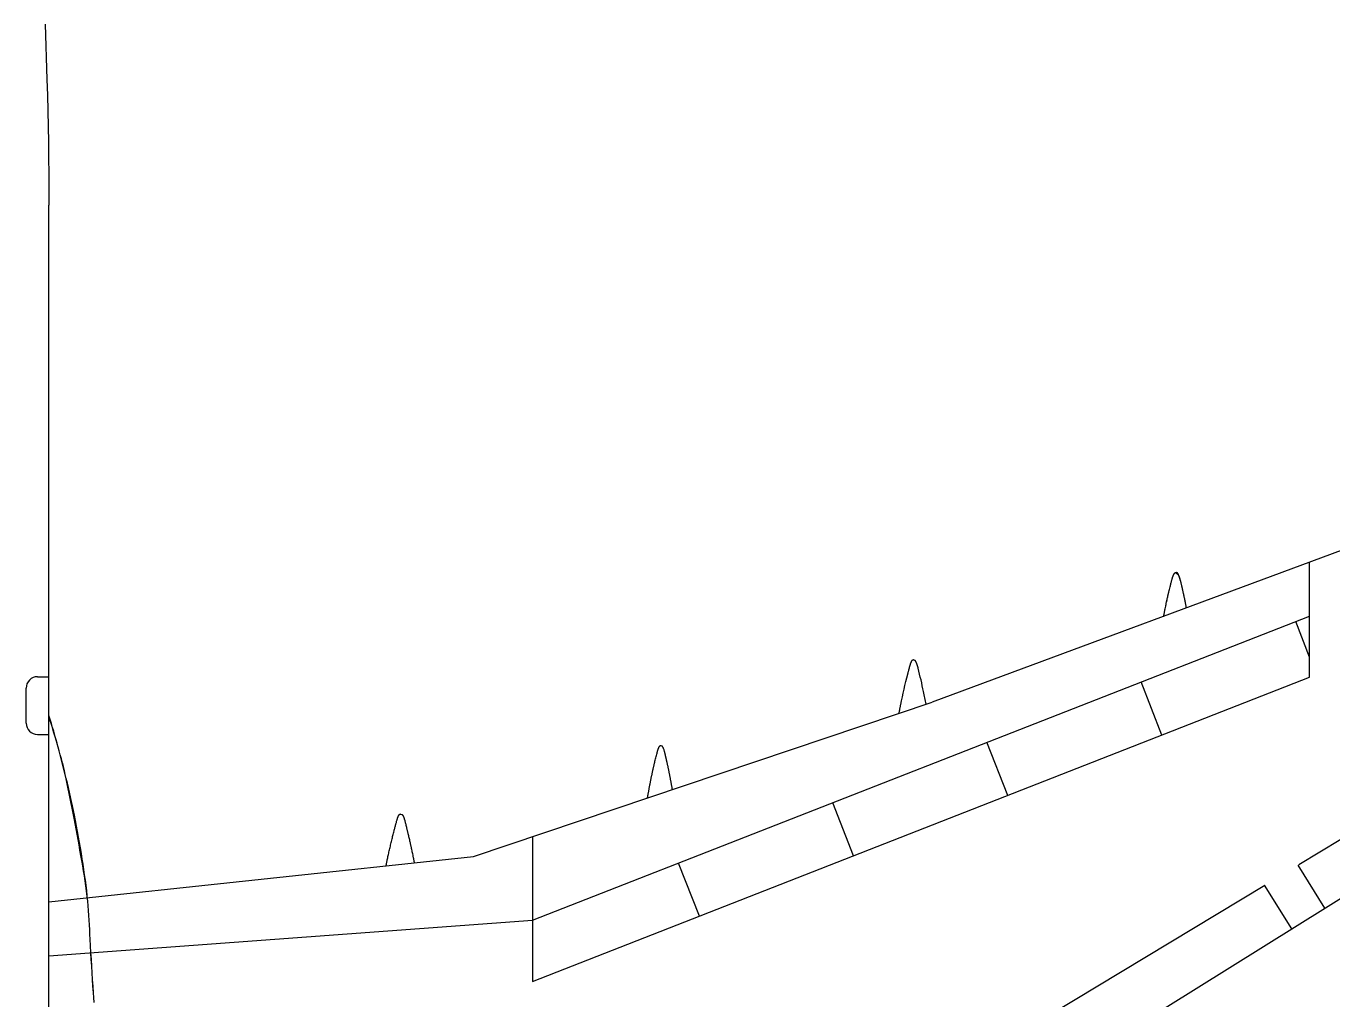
# Model space of a CAD drawing. Extents: x 73554 to 206494, y -55407 to 34157.
# Drawn here: x 177014 to 194182, y -23341 to -10542 of the extents above; entities that cross this region are included whole.
import ezdxf

# ---------------------------------------------------------------- set-up
doc = ezdxf.new("R2010")
doc.units = 0
doc.header["$MEASUREMENT"] = 0
doc.linetypes.add('SOLID', pattern=[0])
doc.layers.add('LAYER_0$C$L0', color=7, linetype='SOLID')

msp = doc.modelspace()

# ---------------------------------------------------------------- linework, layer by layer
at = {"layer": 'LAYER_0$C$L0'}
for p, q in [((177314, -45907), (177314, -12894)), ((197832, -16122), (188916, -19429)), ((193734, -21562), (202884, -16048)), ((184502, -28106), (203110, -16499)), ((193877, -19101), (193877, -17589)), ((192123, -17727), (192148, -17749)), ((183667, -22293), (193877, -18296)), ((193877, -18835), (193694, -18367)), ((188689, -18878), (188674, -18870)), ((188689, -18878), (188674, -18870)), ((177164, -19093), (177314, -19093)), ((183667, -23098), (193877, -19101)), ((191936, -19860), (191662, -19161)), ((177014, -19703), (177014, -19243)), ((182893, -21458), (188916, -19429)), ((177164, -19853), (177314, -19853)), ((185354, -19998), (185366, -20003)), ((185354, -19998), (185366, -20003)), ((189911, -20653), (189637, -19955)), ((187886, -21447), (187612, -20749)), ((181931, -20899), (181954, -20906)), ((181931, -20899), (181954, -20906)), ((183667, -21197), (183667, -23098)), ((177314, -22050), (182893, -21458)), ((185861, -22241), (185587, -21543)), ((194077, -22134), (193724, -21568)), ((184015, -27419), (193288, -21831)), ((193642, -22405), (193285, -21832)), ((177314, -22763), (183665, -22295))]:
    msp.add_line(p, q, dxfattribs=at)
for points in [[(177263, -10515), (177288, -11245), (177294, -11451), (177299, -11657), (177303, -11863), (177307, -12069), (177310, -12275), (177312, -12482), (177313, -12688), (177314, -12894)], [(191959, -18301), (191960, -18297), (191960, -18293), (191961, -18290), (191962, -18286), (191963, -18282), (191963, -18278), (191964, -18275), (191965, -18271), (191966, -18263), (191968, -18254), (191970, -18246), (191971, -18237), (191973, -18229), (191975, -18220), (191976, -18212), (191978, -18203), (191982, -18183), (191986, -18164), (191990, -18144), (191994, -18124), (191999, -18105), (192003, -18085), (192007, -18066), (192012, -18046), (192016, -18029), (192020, -18012), (192024, -17995), (192028, -17979), (192032, -17962), (192036, -17945), (192040, -17928), (192044, -17911), (192047, -17900), (192050, -17889), (192052, -17878), (192055, -17867), (192058, -17856), (192061, -17845), (192064, -17833), (192067, -17822), (192068, -17818), (192069, -17813), (192071, -17808), (192072, -17804), (192073, -17799), (192074, -17795), (192076, -17790), (192077, -17785), (192078, -17783), (192079, -17780), (192080, -17777), (192081, -17775), (192082, -17772), (192083, -17769), (192084, -17766), (192085, -17764), (192086, -17761), (192087, -17759), (192088, -17757), (192089, -17754), (192090, -17752), (192091, -17750), (192092, -17747), (192094, -17745), (192094, -17744), (192095, -17743), (192095, -17742), (192096, -17741), (192097, -17740), (192098, -17738), (192098, -17737), (192099, -17736), (192099, -17735), (192100, -17735), (192101, -17734), (192101, -17733), (192102, -17732), (192102, -17732), (192103, -17731), (192103, -17730), (192104, -17730), (192104, -17730), (192104, -17729), (192104, -17729), (192105, -17729), (192105, -17729), (192105, -17728), (192105, -17728), (192106, -17728), (192107, -17727), (192107, -17727), (192108, -17727), (192108, -17726), (192109, -17726), (192110, -17726), (192110, -17725), (192112, -17725), (192113, -17724), (192114, -17724), (192116, -17723), (192117, -17723), (192118, -17723), (192119, -17722), (192121, -17722), (192121, -17722), (192121, -17722), (192122, -17722), (192122, -17722), (192123, -17722), (192123, -17722), (192123, -17722), (192124, -17722), (192124, -17722), (192124, -17722), (192125, -17722), (192125, -17722), (192125, -17722), (192126, -17722), (192126, -17722), (192126, -17722), (192127, -17722), (192127, -17722), (192127, -17723), (192127, -17723), (192127, -17723), (192128, -17723), (192128, -17723), (192128, -17723)], [(191959, -18301), (191960, -18297), (191960, -18293), (191961, -18290), (191962, -18286), (191963, -18282), (191963, -18278), (191964, -18275), (191965, -18271), (191966, -18263), (191968, -18254), (191970, -18246), (191971, -18237), (191973, -18229), (191975, -18220), (191976, -18212), (191978, -18203), (191986, -18166), (191993, -18130), (192001, -18093), (192009, -18057), (192018, -18020), (192026, -17984), (192035, -17948), (192044, -17911), (192047, -17900), (192050, -17889), (192052, -17878), (192055, -17867), (192058, -17856), (192061, -17845), (192064, -17833), (192067, -17822), (192068, -17818), (192069, -17813), (192071, -17808), (192072, -17804), (192073, -17799), (192074, -17795), (192076, -17790), (192077, -17785), (192078, -17783), (192079, -17780), (192080, -17777), (192081, -17775), (192082, -17772), (192083, -17769), (192084, -17766), (192085, -17764), (192086, -17761), (192087, -17759), (192088, -17757), (192089, -17754), (192090, -17752), (192091, -17750), (192092, -17747), (192094, -17745), (192094, -17744), (192095, -17743), (192095, -17742), (192096, -17741), (192097, -17740), (192098, -17738), (192098, -17737), (192099, -17736), (192100, -17735), (192100, -17734), (192101, -17733), (192102, -17732), (192103, -17731), (192104, -17730), (192105, -17729), (192105, -17728), (192106, -17728), (192106, -17727), (192107, -17727), (192107, -17727), (192108, -17726), (192108, -17726), (192108, -17726), (192109, -17725), (192109, -17725), (192109, -17725), (192110, -17725), (192110, -17725), (192110, -17725), (192110, -17725), (192111, -17724), (192111, -17724), (192111, -17724), (192111, -17724), (192112, -17724), (192112, -17724), (192112, -17724), (192112, -17724), (192113, -17724), (192113, -17724), (192113, -17724), (192113, -17723), (192114, -17723), (192114, -17723), (192114, -17723), (192115, -17723), (192115, -17723), (192115, -17723), (192115, -17723), (192116, -17723), (192116, -17723), (192116, -17723), (192116, -17723), (192117, -17723), (192117, -17724), (192117, -17724), (192118, -17724), (192118, -17724), (192118, -17724), (192119, -17724), (192119, -17724), (192119, -17724), (192120, -17725), (192120, -17725), (192121, -17725), (192121, -17725), (192121, -17726), (192122, -17726), (192122, -17726), (192123, -17726), (192123, -17727), (192123, -17727)], [(192259, -18190), (192258, -18186), (192257, -18182), (192256, -18179), (192256, -18175), (192255, -18171), (192254, -18167), (192254, -18164), (192253, -18160), (192251, -18153), (192250, -18145), (192249, -18138), (192247, -18130), (192246, -18123), (192244, -18115), (192243, -18108), (192241, -18100), (192240, -18093), (192238, -18085), (192236, -18078), (192235, -18070), (192233, -18062), (192232, -18055), (192230, -18047), (192228, -18040), (192227, -18032), (192225, -18025), (192224, -18017), (192222, -18009), (192220, -18002), (192219, -17994), (192217, -17987), (192215, -17979), (192214, -17972), (192212, -17966), (192211, -17959), (192209, -17952), (192208, -17945), (192206, -17938), (192205, -17931), (192203, -17924), (192202, -17918), (192200, -17912), (192199, -17906), (192198, -17900), (192196, -17893), (192195, -17887), (192193, -17881), (192192, -17875), (192190, -17869), (192189, -17863), (192187, -17858), (192186, -17852), (192184, -17846), (192183, -17841), (192181, -17835), (192179, -17830), (192178, -17824), (192176, -17819), (192175, -17814), (192173, -17808), (192171, -17803), (192170, -17798), (192168, -17793), (192166, -17787), (192164, -17781), (192162, -17774), (192160, -17767), (192158, -17761), (192156, -17754), (192153, -17748), (192150, -17742), (192146, -17737), (192145, -17736), (192144, -17734), (192143, -17733), (192142, -17732), (192142, -17731), (192141, -17730), (192140, -17729), (192139, -17729), (192138, -17728), (192138, -17728), (192137, -17727), (192137, -17727), (192136, -17727), (192136, -17726), (192136, -17726), (192135, -17726), (192135, -17726), (192134, -17725), (192134, -17725), (192133, -17725), (192133, -17725), (192133, -17724), (192132, -17724), (192132, -17724), (192131, -17724), (192131, -17724), (192131, -17724), (192131, -17723), (192131, -17723), (192130, -17723), (192130, -17723), (192130, -17723), (192130, -17723), (192129, -17723), (192129, -17723), (192129, -17723), (192129, -17723), (192128, -17723), (192128, -17723), (192128, -17723)], [(192259, -18190), (192258, -18186), (192257, -18182), (192256, -18179), (192256, -18175), (192255, -18171), (192254, -18167), (192254, -18164), (192253, -18160), (192251, -18153), (192250, -18145), (192249, -18138), (192247, -18130), (192246, -18123), (192244, -18115), (192243, -18108), (192241, -18100), (192240, -18093), (192238, -18085), (192236, -18078), (192235, -18070), (192233, -18062), (192232, -18055), (192230, -18047), (192228, -18040), (192227, -18032), (192225, -18025), (192224, -18017), (192222, -18009), (192220, -18002), (192219, -17994), (192217, -17987), (192215, -17979), (192214, -17972), (192212, -17966), (192211, -17959), (192209, -17952), (192208, -17945), (192206, -17938), (192205, -17931), (192203, -17924), (192202, -17918), (192200, -17912), (192199, -17906), (192197, -17900), (192196, -17893), (192195, -17887), (192193, -17881), (192192, -17875), (192190, -17869), (192189, -17863), (192187, -17857), (192186, -17851), (192185, -17845), (192183, -17839), (192182, -17833), (192180, -17827), (192180, -17825), (192179, -17822), (192178, -17820), (192178, -17818), (192177, -17816), (192176, -17813), (192176, -17811), (192175, -17809), (192175, -17807), (192174, -17805), (192174, -17804), (192173, -17802), (192173, -17800), (192172, -17798), (192171, -17796), (192171, -17795), (192170, -17793), (192170, -17792), (192169, -17790), (192169, -17789), (192168, -17787), (192168, -17786), (192167, -17784), (192167, -17783), (192166, -17782), (192166, -17781), (192166, -17780), (192165, -17779), (192165, -17778), (192164, -17777), (192164, -17776), (192164, -17774), (192163, -17774), (192163, -17773), (192163, -17772), (192162, -17771), (192162, -17770), (192161, -17769), (192161, -17768), (192161, -17768), (192160, -17767), (192160, -17766), (192159, -17765), (192159, -17764), (192158, -17763), (192158, -17762), (192157, -17761), (192156, -17760), (192156, -17759), (192156, -17759), (192156, -17758), (192155, -17758), (192155, -17757), (192155, -17757), (192154, -17756), (192154, -17756), (192154, -17756), (192154, -17755), (192153, -17755), (192153, -17754), (192153, -17754), (192153, -17754), (192152, -17753), (192152, -17753), (192152, -17753), (192152, -17752), (192151, -17752), (192151, -17752), (192151, -17752), (192151, -17751), (192150, -17751), (192150, -17751), (192150, -17751), (192150, -17750), (192149, -17750), (192149, -17750), (192149, -17750), (192149, -17749), (192149, -17749), (192148, -17749)], [(188482, -19576), (188483, -19569), (188484, -19563), (188486, -19557), (188487, -19550), (188488, -19544), (188489, -19538), (188491, -19532), (188492, -19525), (188494, -19517), (188495, -19509), (188497, -19500), (188498, -19492), (188500, -19484), (188502, -19476), (188503, -19467), (188505, -19459), (188515, -19409), (188526, -19358), (188537, -19308), (188549, -19258), (188560, -19208), (188572, -19158), (188585, -19109), (188597, -19059), (188599, -19052), (188601, -19046), (188602, -19039), (188604, -19033), (188606, -19026), (188607, -19020), (188609, -19013), (188611, -19007), (188612, -19002), (188613, -18997), (188614, -18993), (188616, -18988), (188617, -18983), (188618, -18979), (188619, -18974), (188621, -18969), (188622, -18965), (188623, -18960), (188624, -18955), (188626, -18950), (188627, -18945), (188629, -18940), (188630, -18936), (188631, -18931), (188633, -18927), (188634, -18924), (188635, -18920), (188636, -18917), (188637, -18913), (188639, -18910), (188640, -18907), (188642, -18903), (188643, -18900), (188645, -18897), (188646, -18893), (188648, -18890), (188650, -18887), (188651, -18884), (188653, -18881), (188656, -18878), (188656, -18878), (188656, -18877), (188656, -18877), (188657, -18877), (188657, -18876), (188657, -18876), (188658, -18875), (188658, -18875), (188658, -18875), (188659, -18874), (188659, -18874), (188659, -18874), (188660, -18874), (188660, -18873), (188660, -18873), (188661, -18873), (188661, -18872), (188661, -18872), (188662, -18872), (188662, -18872), (188662, -18871), (188663, -18871), (188663, -18871), (188663, -18871), (188664, -18871), (188664, -18870), (188664, -18870), (188665, -18870), (188665, -18870), (188665, -18870), (188666, -18870), (188666, -18870), (188666, -18869), (188667, -18869), (188667, -18869), (188667, -18869), (188667, -18869), (188668, -18869), (188668, -18869), (188668, -18869), (188669, -18869), (188670, -18869), (188670, -18869), (188671, -18869), (188672, -18870), (188672, -18870), (188673, -18870), (188674, -18870)], [(188482, -19576), (188483, -19569), (188484, -19563), (188486, -19557), (188487, -19550), (188488, -19544), (188489, -19538), (188491, -19532), (188492, -19525), (188494, -19517), (188495, -19509), (188497, -19500), (188498, -19492), (188500, -19484), (188502, -19476), (188503, -19467), (188505, -19459), (188515, -19409), (188526, -19358), (188537, -19308), (188549, -19258), (188560, -19208), (188572, -19158), (188585, -19109), (188597, -19059), (188599, -19052), (188601, -19046), (188602, -19039), (188604, -19033), (188606, -19026), (188607, -19020), (188609, -19013), (188611, -19007), (188612, -19002), (188613, -18997), (188614, -18993), (188616, -18988), (188617, -18983), (188618, -18979), (188619, -18974), (188621, -18969), (188622, -18965), (188623, -18960), (188624, -18955), (188626, -18950), (188627, -18945), (188629, -18940), (188630, -18936), (188631, -18931), (188633, -18927), (188634, -18924), (188635, -18920), (188636, -18917), (188637, -18913), (188639, -18910), (188640, -18907), (188642, -18903), (188643, -18900), (188645, -18897), (188646, -18893), (188648, -18890), (188650, -18887), (188651, -18884), (188653, -18881), (188656, -18878), (188656, -18878), (188656, -18877), (188656, -18877), (188657, -18877), (188657, -18876), (188657, -18876), (188658, -18875), (188658, -18875), (188658, -18875), (188659, -18874), (188659, -18874), (188659, -18874), (188660, -18874), (188660, -18873), (188660, -18873), (188661, -18873), (188661, -18872), (188661, -18872), (188662, -18872), (188662, -18872), (188662, -18871), (188663, -18871), (188663, -18871), (188663, -18871), (188664, -18871), (188664, -18870), (188664, -18870), (188665, -18870), (188665, -18870), (188665, -18870), (188666, -18870), (188666, -18870), (188666, -18869), (188667, -18869), (188667, -18869), (188667, -18869), (188667, -18869), (188668, -18869), (188668, -18869), (188668, -18869), (188669, -18869), (188670, -18869), (188670, -18869), (188671, -18869), (188672, -18870), (188672, -18870), (188673, -18870), (188674, -18870)], [(188839, -19455), (188835, -19434), (188831, -19414), (188827, -19393), (188823, -19372), (188818, -19351), (188814, -19331), (188809, -19310), (188805, -19289), (188796, -19251), (188788, -19212), (188780, -19174), (188771, -19135), (188762, -19097), (188753, -19059), (188744, -19020), (188734, -18982), (188734, -18979), (188733, -18976), (188732, -18972), (188731, -18969), (188730, -18966), (188729, -18963), (188728, -18959), (188727, -18956), (188726, -18954), (188726, -18952), (188725, -18950), (188724, -18948), (188724, -18946), (188723, -18943), (188722, -18941), (188722, -18939), (188721, -18936), (188720, -18934), (188719, -18931), (188718, -18928), (188717, -18925), (188716, -18922), (188714, -18920), (188713, -18917), (188713, -18915), (188712, -18914), (188712, -18912), (188711, -18911), (188710, -18910), (188710, -18908), (188709, -18907), (188709, -18905), (188708, -18904), (188707, -18903), (188707, -18902), (188706, -18901), (188706, -18900), (188705, -18898), (188705, -18897), (188704, -18896), (188704, -18895), (188703, -18895), (188703, -18894), (188702, -18893), (188702, -18893), (188702, -18892), (188701, -18891), (188701, -18890), (188700, -18890), (188700, -18889), (188699, -18889), (188699, -18888), (188699, -18887), (188698, -18887), (188698, -18886), (188697, -18886), (188696, -18885), (188695, -18884), (188694, -18883), (188693, -18882), (188692, -18881), (188691, -18880), (188690, -18879), (188689, -18878)], [(188839, -19455), (188835, -19434), (188831, -19414), (188827, -19393), (188823, -19372), (188818, -19351), (188814, -19331), (188809, -19310), (188805, -19289), (188796, -19251), (188788, -19212), (188780, -19174), (188771, -19135), (188762, -19097), (188753, -19059), (188744, -19020), (188734, -18982), (188734, -18979), (188733, -18976), (188732, -18972), (188731, -18969), (188730, -18966), (188729, -18963), (188728, -18959), (188727, -18956), (188726, -18954), (188726, -18952), (188725, -18950), (188724, -18948), (188724, -18946), (188723, -18943), (188722, -18941), (188722, -18939), (188721, -18936), (188720, -18934), (188719, -18931), (188718, -18928), (188717, -18925), (188716, -18922), (188714, -18920), (188713, -18917), (188713, -18915), (188712, -18914), (188712, -18912), (188711, -18911), (188710, -18910), (188710, -18908), (188709, -18907), (188709, -18905), (188708, -18904), (188707, -18903), (188707, -18902), (188706, -18901), (188706, -18900), (188705, -18898), (188705, -18897), (188704, -18896), (188704, -18895), (188703, -18895), (188703, -18894), (188702, -18893), (188702, -18893), (188702, -18892), (188701, -18891), (188701, -18890), (188700, -18890), (188700, -18889), (188699, -18889), (188699, -18888), (188699, -18887), (188698, -18887), (188698, -18886), (188697, -18886), (188696, -18885), (188695, -18884), (188694, -18883), (188693, -18882), (188692, -18881), (188691, -18880), (188690, -18879), (188689, -18878)], [(177906, -23373), (177902, -23311), (177898, -23250), (177892, -23161), (177887, -23073), (177881, -22985), (177876, -22897), (177870, -22809), (177865, -22720), (177860, -22632), (177856, -22544), (177853, -22481), (177850, -22418), (177846, -22356), (177843, -22293), (177839, -22231), (177835, -22168), (177830, -22106), (177824, -22043), (177817, -21976), (177809, -21910), (177799, -21843), (177789, -21776), (177779, -21710), (177768, -21643), (177757, -21577), (177745, -21510), (177733, -21441), (177721, -21371), (177709, -21301), (177697, -21231), (177684, -21161), (177672, -21092), (177659, -21022), (177646, -20953), (177633, -20888), (177621, -20823), (177607, -20758), (177594, -20694), (177581, -20629), (177567, -20565), (177552, -20500), (177538, -20436), (177526, -20383), (177514, -20331), (177501, -20278), (177488, -20226), (177475, -20174), (177462, -20121), (177448, -20069), (177434, -20017), (177420, -19965), (177406, -19913), (177391, -19862), (177377, -19810), (177361, -19759), (177346, -19708), (177330, -19656), (177314, -19605)], [(177906, -23373), (177902, -23311), (177898, -23250), (177893, -23161), (177887, -23073), (177881, -22985), (177876, -22897), (177871, -22808), (177865, -22720), (177860, -22632), (177856, -22544), (177852, -22481), (177849, -22418), (177846, -22356), (177842, -22293), (177838, -22231), (177834, -22168), (177830, -22106), (177824, -22043), (177818, -21974), (177810, -21904), (177802, -21835), (177793, -21765), (177783, -21696), (177773, -21627), (177763, -21558), (177752, -21489), (177740, -21416), (177729, -21344), (177716, -21272), (177704, -21200), (177691, -21128), (177677, -21056), (177663, -20984), (177649, -20913), (177636, -20852), (177624, -20792), (177611, -20732), (177597, -20671), (177584, -20611), (177570, -20551), (177556, -20491), (177541, -20431), (177529, -20379), (177516, -20327), (177503, -20275), (177490, -20223), (177477, -20172), (177463, -20120), (177449, -20068), (177434, -20017), (177423, -19977), (177411, -19936), (177399, -19896), (177387, -19856), (177375, -19816), (177363, -19776), (177350, -19736), (177338, -19696), (177335, -19686), (177332, -19676), (177329, -19667), (177326, -19657), (177323, -19648), (177320, -19638), (177317, -19628), (177314, -19619), (177314, -19619)], [(185176, -20689), (185178, -20683), (185179, -20677), (185180, -20672), (185181, -20666), (185182, -20661), (185183, -20655), (185184, -20649), (185185, -20644), (185186, -20635), (185188, -20626), (185190, -20618), (185191, -20609), (185193, -20600), (185194, -20592), (185196, -20583), (185198, -20574), (185199, -20564), (185201, -20554), (185203, -20543), (185205, -20533), (185207, -20523), (185209, -20513), (185211, -20502), (185213, -20492), (185215, -20484), (185217, -20475), (185218, -20467), (185220, -20459), (185222, -20451), (185223, -20443), (185225, -20434), (185227, -20426), (185228, -20418), (185230, -20410), (185232, -20402), (185233, -20393), (185235, -20385), (185237, -20377), (185239, -20369), (185240, -20361), (185243, -20351), (185245, -20340), (185247, -20330), (185249, -20320), (185251, -20310), (185254, -20300), (185256, -20290), (185258, -20280), (185260, -20273), (185262, -20265), (185264, -20257), (185265, -20250), (185267, -20242), (185269, -20234), (185271, -20226), (185273, -20219), (185276, -20204), (185280, -20189), (185284, -20174), (185287, -20158), (185291, -20143), (185295, -20128), (185299, -20113), (185303, -20098), (185304, -20094), (185305, -20090), (185306, -20086), (185307, -20083), (185308, -20079), (185309, -20075), (185310, -20071), (185311, -20067), (185312, -20064), (185313, -20061), (185314, -20058), (185315, -20055), (185316, -20052), (185317, -20049), (185318, -20046), (185319, -20043), (185320, -20040), (185321, -20037), (185322, -20034), (185323, -20032), (185325, -20029), (185326, -20026), (185327, -20023), (185328, -20021), (185329, -20020), (185330, -20019), (185330, -20017), (185331, -20016), (185332, -20015), (185332, -20014), (185333, -20013), (185334, -20012), (185334, -20011), (185335, -20010), (185336, -20008), (185337, -20007), (185338, -20006), (185338, -20005), (185339, -20004), (185340, -20003), (185341, -20003), (185341, -20002), (185341, -20002), (185342, -20002), (185342, -20002), (185342, -20001), (185343, -20001), (185343, -20001), (185343, -20000), (185343, -20000), (185344, -20000), (185344, -20000), (185344, -20000), (185344, -20000), (185345, -19999), (185345, -19999), (185345, -19999), (185345, -19999), (185346, -19999), (185346, -19999), (185346, -19999), (185346, -19999), (185347, -19998), (185347, -19998), (185347, -19998), (185347, -19998), (185347, -19998), (185348, -19998), (185348, -19998), (185348, -19998), (185348, -19998), (185348, -19998), (185348, -19998), (185349, -19998), (185349, -19998), (185349, -19998), (185349, -19998), (185349, -19998), (185350, -19998), (185350, -19998), (185350, -19998), (185351, -19998), (185351, -19998), (185352, -19998), (185353, -19998), (185353, -19998), (185354, -19998), (185354, -19998)], [(185176, -20689), (185178, -20683), (185179, -20677), (185180, -20672), (185181, -20666), (185182, -20661), (185183, -20655), (185184, -20649), (185185, -20644), (185186, -20635), (185188, -20626), (185190, -20618), (185191, -20609), (185193, -20600), (185194, -20592), (185196, -20583), (185198, -20574), (185199, -20564), (185201, -20554), (185203, -20543), (185205, -20533), (185207, -20523), (185209, -20513), (185211, -20502), (185213, -20492), (185215, -20484), (185217, -20475), (185218, -20467), (185220, -20459), (185222, -20451), (185223, -20443), (185225, -20434), (185227, -20426), (185228, -20418), (185230, -20410), (185232, -20402), (185233, -20393), (185235, -20385), (185237, -20377), (185239, -20369), (185240, -20361), (185243, -20351), (185245, -20340), (185247, -20330), (185249, -20320), (185251, -20310), (185254, -20300), (185256, -20290), (185258, -20280), (185260, -20273), (185262, -20265), (185264, -20257), (185265, -20250), (185267, -20242), (185269, -20234), (185271, -20226), (185273, -20219), (185276, -20204), (185280, -20189), (185284, -20174), (185287, -20158), (185291, -20143), (185295, -20128), (185299, -20113), (185303, -20098), (185304, -20094), (185305, -20090), (185306, -20086), (185307, -20083), (185308, -20079), (185309, -20075), (185310, -20071), (185311, -20067), (185312, -20064), (185313, -20061), (185314, -20058), (185315, -20055), (185316, -20052), (185317, -20049), (185318, -20046), (185319, -20043), (185320, -20040), (185321, -20037), (185322, -20034), (185323, -20032), (185325, -20029), (185326, -20026), (185327, -20023), (185328, -20021), (185329, -20020), (185330, -20019), (185330, -20017), (185331, -20016), (185332, -20015), (185332, -20014), (185333, -20013), (185334, -20012), (185334, -20011), (185335, -20010), (185336, -20008), (185337, -20007), (185338, -20006), (185338, -20005), (185339, -20004), (185340, -20003), (185341, -20003), (185341, -20002), (185341, -20002), (185342, -20002), (185342, -20002), (185342, -20001), (185343, -20001), (185343, -20001), (185343, -20000), (185343, -20000), (185344, -20000), (185344, -20000), (185344, -20000), (185344, -20000), (185345, -19999), (185345, -19999), (185345, -19999), (185345, -19999), (185346, -19999), (185346, -19999), (185346, -19999), (185346, -19999), (185347, -19998), (185347, -19998), (185347, -19998), (185347, -19998), (185347, -19998), (185348, -19998), (185348, -19998), (185348, -19998), (185348, -19998), (185348, -19998), (185348, -19998), (185349, -19998), (185349, -19998), (185349, -19998), (185349, -19998), (185349, -19998), (185350, -19998), (185350, -19998), (185350, -19998), (185351, -19998), (185351, -19998), (185352, -19998), (185353, -19998), (185353, -19998), (185354, -19998), (185354, -19998)], [(185506, -20578), (185505, -20573), (185504, -20569), (185503, -20565), (185503, -20560), (185502, -20556), (185501, -20552), (185500, -20547), (185500, -20543), (185498, -20535), (185497, -20526), (185495, -20518), (185493, -20509), (185492, -20501), (185490, -20492), (185489, -20484), (185487, -20475), (185486, -20467), (185484, -20458), (185482, -20450), (185481, -20441), (185479, -20433), (185478, -20425), (185476, -20416), (185474, -20408), (185473, -20399), (185471, -20391), (185469, -20382), (185468, -20374), (185466, -20366), (185464, -20357), (185462, -20349), (185461, -20340), (185459, -20332), (185457, -20323), (185456, -20315), (185454, -20307), (185452, -20298), (185450, -20290), (185448, -20281), (185447, -20273), (185445, -20266), (185444, -20259), (185442, -20252), (185441, -20245), (185439, -20238), (185438, -20231), (185436, -20224), (185434, -20217), (185433, -20211), (185432, -20206), (185431, -20200), (185429, -20195), (185428, -20189), (185427, -20183), (185426, -20178), (185424, -20172), (185424, -20169), (185423, -20167), (185422, -20164), (185422, -20161), (185421, -20158), (185421, -20156), (185420, -20153), (185419, -20150), (185419, -20147), (185418, -20144), (185417, -20142), (185417, -20139), (185416, -20136), (185415, -20133), (185415, -20131), (185414, -20128), (185413, -20123), (185412, -20119), (185411, -20115), (185410, -20110), (185409, -20106), (185408, -20101), (185407, -20097), (185406, -20093), (185404, -20087), (185403, -20081), (185401, -20076), (185400, -20070), (185398, -20064), (185396, -20059), (185395, -20053), (185393, -20047), (185391, -20044), (185390, -20040), (185389, -20037), (185388, -20034), (185386, -20030), (185385, -20027), (185383, -20024), (185381, -20021), (185381, -20020), (185381, -20019), (185380, -20019), (185380, -20018), (185379, -20018), (185379, -20017), (185379, -20016), (185378, -20016), (185378, -20015), (185378, -20015), (185377, -20014), (185377, -20014), (185377, -20013), (185376, -20013), (185376, -20012), (185376, -20012), (185375, -20011), (185375, -20011), (185374, -20010), (185374, -20009), (185373, -20009), (185373, -20008), (185372, -20008), (185372, -20007), (185372, -20007), (185371, -20007), (185371, -20006), (185370, -20006), (185370, -20005), (185369, -20005), (185369, -20005), (185368, -20004), (185368, -20004), (185368, -20004), (185368, -20004), (185367, -20004), (185367, -20004), (185367, -20003), (185366, -20003), (185366, -20003)], [(185506, -20578), (185505, -20573), (185504, -20569), (185503, -20565), (185503, -20560), (185502, -20556), (185501, -20552), (185500, -20547), (185500, -20543), (185498, -20535), (185497, -20526), (185495, -20518), (185493, -20509), (185492, -20501), (185490, -20492), (185489, -20484), (185487, -20475), (185486, -20467), (185484, -20458), (185482, -20450), (185481, -20441), (185479, -20433), (185478, -20425), (185476, -20416), (185474, -20408), (185473, -20399), (185471, -20391), (185469, -20382), (185468, -20374), (185466, -20366), (185464, -20357), (185462, -20349), (185461, -20340), (185459, -20332), (185457, -20323), (185456, -20315), (185454, -20307), (185452, -20298), (185450, -20290), (185448, -20281), (185447, -20273), (185445, -20266), (185444, -20259), (185442, -20252), (185441, -20245), (185439, -20238), (185438, -20231), (185436, -20224), (185434, -20217), (185433, -20211), (185432, -20206), (185431, -20200), (185429, -20195), (185428, -20189), (185427, -20183), (185426, -20178), (185424, -20172), (185424, -20169), (185423, -20167), (185422, -20164), (185422, -20161), (185421, -20158), (185421, -20156), (185420, -20153), (185419, -20150), (185419, -20147), (185418, -20144), (185417, -20142), (185417, -20139), (185416, -20136), (185415, -20133), (185415, -20131), (185414, -20128), (185413, -20123), (185412, -20119), (185411, -20115), (185410, -20110), (185409, -20106), (185408, -20101), (185407, -20097), (185406, -20093), (185404, -20087), (185403, -20081), (185401, -20076), (185400, -20070), (185398, -20064), (185396, -20059), (185395, -20053), (185393, -20047), (185391, -20044), (185390, -20040), (185389, -20037), (185388, -20034), (185386, -20030), (185385, -20027), (185383, -20024), (185381, -20021), (185381, -20020), (185381, -20019), (185380, -20019), (185380, -20018), (185379, -20018), (185379, -20017), (185379, -20016), (185378, -20016), (185378, -20015), (185378, -20015), (185377, -20014), (185377, -20014), (185377, -20013), (185376, -20013), (185376, -20012), (185376, -20012), (185375, -20011), (185375, -20011), (185374, -20010), (185374, -20009), (185373, -20009), (185373, -20008), (185372, -20008), (185372, -20007), (185372, -20007), (185371, -20007), (185371, -20006), (185370, -20006), (185370, -20005), (185369, -20005), (185369, -20005), (185368, -20004), (185368, -20004), (185368, -20004), (185368, -20004), (185367, -20004), (185367, -20004), (185367, -20003), (185366, -20003), (185366, -20003)], [(181742, -21580), (181745, -21568), (181747, -21557), (181749, -21545), (181752, -21534), (181754, -21522), (181757, -21511), (181759, -21499), (181762, -21488), (181765, -21473), (181768, -21458), (181771, -21443), (181775, -21428), (181778, -21413), (181781, -21398), (181785, -21383), (181788, -21369), (181792, -21353), (181795, -21337), (181799, -21321), (181803, -21305), (181807, -21289), (181810, -21273), (181814, -21257), (181818, -21241), (181822, -21226), (181826, -21210), (181829, -21195), (181833, -21180), (181837, -21165), (181841, -21150), (181845, -21135), (181849, -21119), (181851, -21109), (181854, -21098), (181857, -21087), (181860, -21076), (181863, -21066), (181865, -21055), (181868, -21044), (181871, -21033), (181873, -21025), (181875, -21017), (181878, -21009), (181880, -21001), (181882, -20992), (181884, -20984), (181887, -20976), (181889, -20968), (181890, -20965), (181891, -20961), (181892, -20958), (181893, -20955), (181894, -20952), (181895, -20949), (181896, -20946), (181897, -20943), (181898, -20941), (181899, -20939), (181900, -20937), (181901, -20935), (181901, -20933), (181902, -20931), (181903, -20929), (181904, -20927), (181905, -20925), (181906, -20923), (181907, -20921), (181908, -20919), (181910, -20917), (181911, -20915), (181912, -20913), (181913, -20911), (181913, -20910), (181914, -20910), (181914, -20909), (181914, -20909), (181915, -20908), (181915, -20908), (181915, -20908), (181916, -20907), (181916, -20907), (181916, -20907), (181916, -20906), (181917, -20906), (181917, -20906), (181917, -20905), (181917, -20905), (181918, -20905), (181918, -20905), (181918, -20904), (181919, -20904), (181919, -20904), (181919, -20903), (181920, -20903), (181920, -20903), (181920, -20902), (181921, -20902), (181921, -20902), (181921, -20902), (181921, -20901), (181922, -20901), (181922, -20901), (181922, -20901), (181923, -20900), (181923, -20900), (181923, -20900), (181924, -20900), (181924, -20900), (181924, -20900), (181924, -20900), (181925, -20900), (181925, -20900), (181925, -20899), (181925, -20899), (181925, -20899), (181926, -20899), (181926, -20899), (181926, -20899), (181926, -20899), (181926, -20899), (181926, -20899), (181927, -20899), (181927, -20899), (181927, -20899), (181927, -20899), (181927, -20899), (181927, -20899), (181928, -20899)], [(181742, -21580), (181745, -21568), (181747, -21557), (181749, -21545), (181752, -21534), (181754, -21522), (181757, -21511), (181759, -21499), (181762, -21488), (181765, -21473), (181768, -21458), (181771, -21443), (181775, -21428), (181778, -21413), (181781, -21398), (181785, -21383), (181788, -21369), (181792, -21353), (181795, -21337), (181799, -21321), (181803, -21305), (181807, -21289), (181810, -21273), (181814, -21257), (181818, -21241), (181822, -21226), (181826, -21210), (181829, -21195), (181833, -21180), (181837, -21165), (181841, -21150), (181845, -21135), (181849, -21119), (181851, -21109), (181854, -21098), (181857, -21087), (181860, -21076), (181863, -21066), (181865, -21055), (181868, -21044), (181871, -21033), (181873, -21025), (181875, -21017), (181878, -21009), (181880, -21001), (181882, -20992), (181884, -20984), (181887, -20976), (181889, -20968), (181890, -20965), (181891, -20961), (181892, -20958), (181893, -20955), (181894, -20952), (181895, -20949), (181896, -20946), (181897, -20943), (181898, -20941), (181899, -20939), (181900, -20937), (181901, -20935), (181901, -20933), (181902, -20931), (181903, -20929), (181904, -20927), (181905, -20925), (181906, -20923), (181907, -20921), (181908, -20919), (181910, -20917), (181911, -20915), (181912, -20913), (181913, -20911), (181913, -20910), (181914, -20910), (181914, -20909), (181914, -20909), (181915, -20908), (181915, -20908), (181915, -20908), (181916, -20907), (181916, -20907), (181916, -20907), (181916, -20906), (181917, -20906), (181917, -20906), (181917, -20905), (181917, -20905), (181918, -20905), (181918, -20905), (181918, -20904), (181919, -20904), (181919, -20904), (181919, -20903), (181920, -20903), (181920, -20903), (181920, -20902), (181921, -20902), (181921, -20902), (181921, -20902), (181921, -20901), (181922, -20901), (181922, -20901), (181922, -20901), (181923, -20900), (181923, -20900), (181923, -20900), (181924, -20900), (181924, -20900), (181924, -20900), (181924, -20900), (181925, -20900), (181925, -20900), (181925, -20899), (181925, -20899), (181925, -20899), (181926, -20899), (181926, -20899), (181926, -20899), (181926, -20899), (181926, -20899), (181926, -20899), (181927, -20899), (181927, -20899), (181927, -20899), (181927, -20899), (181927, -20899), (181927, -20899), (181928, -20899)], [(182117, -21540), (182116, -21537), (182116, -21534), (182115, -21531), (182115, -21528), (182114, -21525), (182113, -21522), (182113, -21519), (182112, -21515), (182111, -21508), (182109, -21500), (182107, -21492), (182106, -21484), (182104, -21476), (182103, -21468), (182101, -21460), (182100, -21453), (182097, -21438), (182094, -21423), (182091, -21409), (182087, -21394), (182084, -21380), (182081, -21365), (182078, -21351), (182075, -21336), (182073, -21327), (182071, -21319), (182069, -21310), (182067, -21301), (182065, -21293), (182063, -21284), (182062, -21275), (182060, -21267), (182057, -21253), (182053, -21239), (182050, -21226), (182047, -21212), (182044, -21198), (182041, -21185), (182038, -21171), (182035, -21158), (182032, -21149), (182030, -21140), (182028, -21131), (182026, -21122), (182024, -21113), (182022, -21104), (182020, -21095), (182017, -21086), (182016, -21081), (182015, -21076), (182014, -21071), (182013, -21066), (182012, -21061), (182010, -21057), (182009, -21052), (182008, -21047), (182007, -21041), (182005, -21034), (182003, -21028), (182002, -21022), (182000, -21016), (181999, -21009), (181997, -21003), (181996, -20997), (181995, -20993), (181993, -20989), (181992, -20984), (181991, -20980), (181990, -20976), (181989, -20972), (181987, -20968), (181986, -20964), (181986, -20961), (181985, -20959), (181984, -20957), (181983, -20955), (181983, -20953), (181982, -20951), (181981, -20949), (181980, -20946), (181980, -20945), (181979, -20943), (181978, -20941), (181977, -20939), (181977, -20937), (181976, -20935), (181975, -20933), (181974, -20931), (181974, -20930), (181973, -20929), (181972, -20928), (181972, -20927), (181971, -20925), (181971, -20924), (181970, -20923), (181969, -20922), (181969, -20921), (181968, -20920), (181968, -20919), (181967, -20918), (181966, -20918), (181966, -20917), (181965, -20916), (181965, -20915), (181964, -20914), (181963, -20913), (181963, -20912), (181962, -20911), (181961, -20911), (181960, -20910), (181959, -20909), (181959, -20908), (181958, -20908), (181957, -20908), (181957, -20907), (181956, -20907), (181956, -20907), (181955, -20906), (181954, -20906), (181954, -20906)], [(182117, -21540), (182116, -21537), (182116, -21534), (182115, -21531), (182115, -21528), (182114, -21525), (182113, -21522), (182113, -21519), (182112, -21515), (182111, -21508), (182109, -21500), (182107, -21492), (182106, -21484), (182104, -21476), (182103, -21468), (182101, -21460), (182100, -21453), (182097, -21438), (182094, -21423), (182091, -21409), (182087, -21394), (182084, -21380), (182081, -21365), (182078, -21351), (182075, -21336), (182073, -21327), (182071, -21319), (182069, -21310), (182067, -21301), (182065, -21293), (182063, -21284), (182062, -21275), (182060, -21267), (182057, -21253), (182053, -21239), (182050, -21226), (182047, -21212), (182044, -21198), (182041, -21185), (182038, -21171), (182035, -21158), (182032, -21149), (182030, -21140), (182028, -21131), (182026, -21122), (182024, -21113), (182022, -21104), (182020, -21095), (182017, -21086), (182016, -21081), (182015, -21076), (182014, -21071), (182013, -21066), (182012, -21061), (182010, -21057), (182009, -21052), (182008, -21047), (182007, -21041), (182005, -21034), (182003, -21028), (182002, -21022), (182000, -21016), (181999, -21009), (181997, -21003), (181996, -20997), (181995, -20993), (181993, -20989), (181992, -20984), (181991, -20980), (181990, -20976), (181989, -20972), (181987, -20968), (181986, -20964), (181986, -20961), (181985, -20959), (181984, -20957), (181983, -20955), (181983, -20953), (181982, -20951), (181981, -20949), (181980, -20946), (181980, -20945), (181979, -20943), (181978, -20941), (181977, -20939), (181977, -20937), (181976, -20935), (181975, -20933), (181974, -20931), (181974, -20930), (181973, -20929), (181972, -20928), (181972, -20927), (181971, -20925), (181971, -20924), (181970, -20923), (181969, -20922), (181969, -20921), (181968, -20920), (181968, -20919), (181967, -20918), (181966, -20918), (181966, -20917), (181965, -20916), (181965, -20915), (181964, -20914), (181963, -20913), (181963, -20912), (181962, -20911), (181961, -20911), (181960, -20910), (181959, -20909), (181959, -20908), (181958, -20908), (181957, -20908), (181957, -20907), (181956, -20907), (181956, -20907), (181955, -20906), (181954, -20906), (181954, -20906)]]:
    msp.add_lwpolyline(points, dxfattribs=at)
for centre, radius, start, end in [((177164, -19243), 150, 90, 180.0001), ((177164, -19703), 150, 180.0001, 270), ((181928, -20909), 9.74, 73.5988, 89.7504), ((181928, -20909), 9.74, 73.5988, 89.7504)]:
    msp.add_arc(centre, radius, start, end, dxfattribs=at)

doc.saveas('drawing.dxf')
